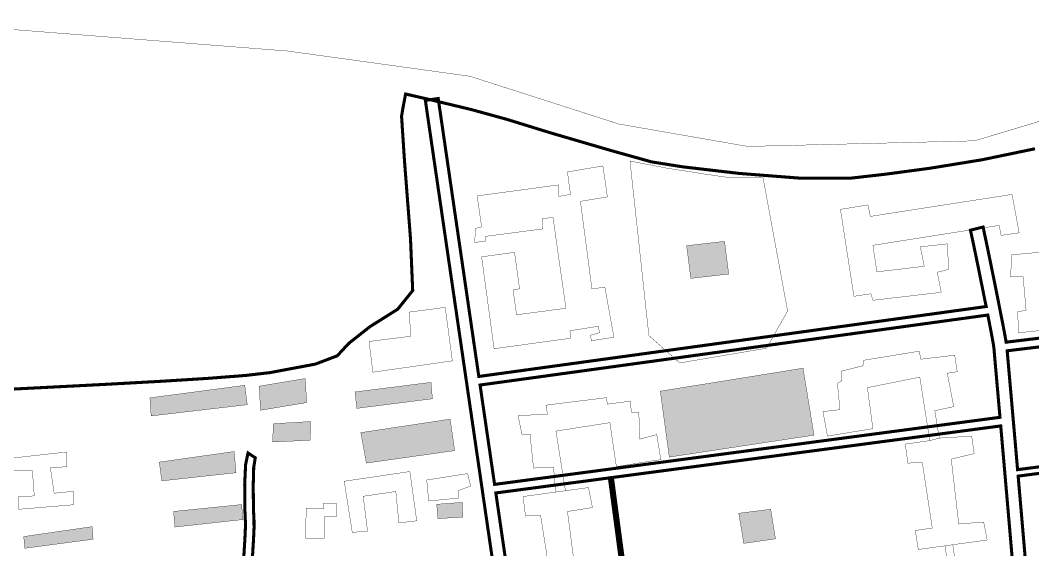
# Model space of a CAD drawing. Extents: x -14.6 to 30.8, y -26 to 29.
# Drawn here: x 1.25 to 10.45, y 5.72 to 10.52 of the extents above; entities that cross this region are included whole.
import ezdxf

# ---------------------------------------------------------------- set-up
doc = ezdxf.new("R2010")
doc.units = 0
doc.header["$LTSCALE"] = 0.000394
doc.linetypes.add('DASHED', pattern=[3e-06, 2e-06, -1e-06])
for name, color, linetype in [('CW_1001', 7, 'CONTINUOUS'), ('CW_1002', 7, 'CONTINUOUS'), ('CW_2001', 7, 'CONTINUOUS'), ('CW_2002', 7, 'CONTINUOUS'), ('CW_2003', 7, 'CONTINUOUS'), ('CW_2004', 7, 'CONTINUOUS'), ('CW_2006', 7, 'CONTINUOUS'), ('CW_2007', 7, 'CONTINUOUS')]:
    doc.layers.add(name, color=color, linetype=linetype)

msp = doc.modelspace()

# ---------------------------------------------------------------- linework, layer by layer
at = {"layer": 'CW_1001', "color": 1, "linetype": 'DASHED', "const_width": 0.02778}
msp.add_lwpolyline([(0.947121, 7.162816), (1.495574, 7.190412), (2.030547, 7.217924), (2.525993, 7.245188), (2.955865, 7.272037), (3.294117, 7.298305), (3.514701, 7.323827), (3.927714, 7.401182), (4.126042, 7.476492), (4.232362, 7.59065), (4.423534, 7.74127), (4.676045, 7.900069), (4.812012, 8.069091), (4.791906, 8.542761), (4.737042, 9.251562), (4.710803, 9.651626), (4.724434, 9.732729), (4.740109, 9.815877), (4.747606, 9.854043), (4.945253, 9.808721), (5.347361, 9.712283), (5.667685, 9.624024), (6.057867, 9.503391), (6.617752, 9.339822), (6.983398, 9.237591), (7.266609, 9.192593), (7.779266, 9.132932), (8.347127, 9.088797), (8.795953, 9.090378), (9.094638, 9.124157), (9.510888, 9.17966), (9.987455, 9.257142), (10.467088, 9.35686)], dxfattribs=at)
at = {"layer": 'CW_1002', "color": 1, "linetype": 'CONTINUOUS', "const_width": 0.007874}
for points in [[(5.575099, 5.362637), (5.512174, 5.793361), (5.441206, 6.279016), (5.365143, 6.799445), (5.286934, 7.334492), (5.209527, 7.864001), (5.135871, 8.367815), (5.068915, 8.825778), (5.011606, 9.217733), (4.966894, 9.523523), (4.937728, 9.722992), (4.927055, 9.795984), (5.04378, 9.813055), (5.058567, 9.711921), (5.098604, 9.438122), (5.158968, 9.025291), (5.234739, 8.507056), (5.320998, 7.917048), (5.412823, 7.288898), (10.023394, 7.924098), (9.963094, 8.224122), (9.909742, 8.483563), (9.880902, 8.617524), (9.995319, 8.64613), (10.033158, 8.469059), (10.101071, 8.136706), (10.169453, 7.79211), (10.179415, 7.740272), (10.188893, 7.689971), (10.197748, 7.641846), (10.200476, 7.626703), (10.202932, 7.612843), (10.205098, 7.600327), (10.523934, 7.638671)], [(10.533962, 7.56065), (10.214465, 7.52222), (10.232094, 7.321248), (10.253781, 7.074289), (10.280136, 6.773596), (10.309051, 6.442539), (12.330228, 6.70711)], [(3.280575, 5.70835), (3.286993, 5.813188), (3.291544, 5.911322), (3.291335, 5.979929), (3.291311, 5.98024), (3.290495, 5.993101), (3.289582, 6.011457), (3.288606, 6.034858), (3.287717, 6.059956), (3.286867, 6.088572), (3.286091, 6.120283), (3.285185, 6.308269), (3.293347, 6.488145), (3.315654, 6.593858), (3.381165, 6.550488), (3.367062, 6.461377), (3.362769, 6.297274), (3.364524, 6.121819), (3.365273, 6.091539), (3.366125, 6.063296), (3.367039, 6.03763), (3.367909, 6.017318), (3.368824, 5.999964), (3.369744, 5.986083), (3.369768, 5.985772), (3.370181, 5.912794), (3.365584, 5.811144), (3.359008, 5.703429)]]:
    msp.add_lwpolyline(points, dxfattribs=at)
for points in [[(5.424177, 7.211201), (5.556079, 6.308661), (10.148961, 6.918039), (10.136201, 7.063481), (10.124607, 7.195486), (10.114449, 7.311098), (10.10416, 7.428282), (10.097054, 7.509404), (10.093587, 7.549535), (10.093587, 7.549594), (10.093563, 7.549591), (10.091622, 7.564526), (10.087681, 7.588677), (10.081945, 7.621083), (10.074857, 7.659302), (10.065326, 7.709419), (10.05365, 7.769961), (10.048811, 7.794866), (10.0438, 7.820551), (10.03863, 7.846937)], [(6.626669, 6.371539), (6.787311, 5.172213), (7.252914, 5.236503), (7.606561, 5.282755), (7.788091, 5.301783), (7.788701, 5.301803), (7.788701, 5.301807), (7.828008, 5.304468), (7.892335, 5.31046), (7.979016, 5.319441), (8.084105, 5.330956), (8.207512, 5.34496), (8.346441, 5.361094), (8.888759, 5.426147), (9.459729, 5.49676), (9.953278, 5.559329), (10.263335, 5.600252), (10.229822, 5.990464), (10.192516, 6.419968), (10.155819, 6.839783)], [(12.307717, 6.644803), (10.314165, 6.38385), (10.341355, 6.070584), (10.366936, 5.773487), (10.38922, 5.511276), (10.476396, 5.515729), (10.561104, 5.523272), (10.606618, 5.534358), (10.604504, 5.555371), (10.599607, 5.603736), (10.59315, 5.667681), (10.583593, 5.785387), (10.589754, 5.884267), (10.628232, 5.936728), (10.628303, 5.936752), (10.628457, 5.936906), (10.688426, 5.947757), (10.816495, 5.966105), (10.995205, 5.990445), (11.472823, 6.056104), (11.9143, 6.1228), (12.123315, 6.169874), (12.160127, 6.248814), (12.225406, 6.419393)], [(6.75989, 5.168366), (6.59922, 6.367898), (5.567429, 6.231), (5.634651, 5.770911), (5.694287, 5.362604), (5.743756, 5.023772), (6.074761, 5.071213), (6.419242, 5.12029)]]:
    msp.add_lwpolyline(points, close=True, dxfattribs=at)
at = {"layer": 'CW_2001', "color": 1, "linetype": 'CONTINUOUS', "const_width": 0.003}
for points in [[(2.424, 7.094961), (2.435339, 6.930551), (3.308409, 7.032598), (3.285732, 7.208346)], [(2.509039, 6.511024), (2.531717, 6.340945), (3.206362, 6.414646), (3.189354, 6.607402)], [(2.639433, 6.06315), (3.257386, 6.125512), (3.268724, 5.989449), (2.650772, 5.921417)], [(1.277575, 5.835146), (1.285752, 5.728843), (1.907217, 5.810614), (1.899039, 5.925094)]]:
    msp.add_lwpolyline(points, close=True, dxfattribs=at)
at = {"layer": 'CW_2001', "color": 1, "linetype": 'CONTINUOUS'}
for points in [[(2.424, 7.094961), (2.435339, 6.930551), (3.285732, 7.208346), (3.308409, 7.032598)], [(2.509039, 6.511024), (2.531717, 6.340945), (3.189354, 6.607402), (3.206362, 6.414646)], [(2.639433, 6.06315), (3.257386, 6.125512), (2.650772, 5.921417), (3.268724, 5.989449)], [(1.277575, 5.835146), (1.285752, 5.728843), (1.899039, 5.925094), (1.907217, 5.810614)]]:
    msp.add_solid(points, dxfattribs=at)
at = {"layer": 'CW_2002', "color": 1, "linetype": 'CONTINUOUS', "const_width": 0.003}
msp.add_lwpolyline([(-4.474689, 10.881244), (3.677752, 10.244335), (5.333717, 10.015047), (6.683965, 9.581949), (7.855878, 9.378138), (8.900409, 9.403614), (9.919465, 9.429091), (10.683756, 9.658378), (11.116854, 9.862189), (11.397094, 10.193382), (11.881146, 10.473622), (12.543531, 10.677433)], dxfattribs=at)
at = {"layer": 'CW_2003', "color": 1, "linetype": 'CONTINUOUS', "const_width": 0.003}
for points in [[(5.397496, 8.92874), (6.136772, 9.02852), (6.141307, 8.924205), (6.245622, 8.942346), (6.218409, 9.146441), (6.540425, 9.200866), (6.581244, 8.919669), (6.336331, 8.87885), (6.440646, 8.08515), (6.558567, 8.098756), (6.640205, 7.645213), (6.43611, 7.613465), (6.427039, 7.663354), (6.508677, 7.686031), (6.499606, 7.744992), (6.241087, 7.704173), (6.245622, 7.636142), (5.551701, 7.540898), (5.438315, 8.375417), (5.737654, 8.416236), (5.783008, 8.08515), (5.724047, 8.076079), (5.755795, 7.849307), (6.204803, 7.908268), (6.086882, 8.733717), (5.987102, 8.72011), (5.996173, 8.629402), (5.474598, 8.56137), (5.470063, 8.516016), (5.374819, 8.506945), (5.38389, 8.633937), (5.438315, 8.647543)], [(8.699291, 8.806283), (8.94874, 8.847102), (8.971417, 8.742787), (10.25948, 8.942346), (10.322976, 8.593118), (10.159701, 8.570441), (10.141559, 8.66115), (8.994094, 8.479732), (9.030378, 8.239354), (9.461244, 8.289244), (9.424961, 8.466126), (9.669874, 8.493339), (9.68348, 8.262031), (9.579165, 8.234819), (9.615449, 8.053402), (8.994094, 7.980835), (8.975953, 8.039795), (8.821748, 8.017118)], [(10.254945, 8.393559), (10.504394, 8.416236), (10.586031, 7.713244), (10.318441, 7.686031), (10.30937, 7.87652), (10.386472, 7.890126), (10.35926, 8.194), (10.245874, 8.194)], [(8.540551, 6.969433), (8.694756, 6.987575), (8.672079, 7.227953), (8.712898, 7.25063), (8.708362, 7.336803), (8.903386, 7.386693), (8.912457, 7.436583), (9.41589, 7.51822), (9.429496, 7.445654), (9.737906, 7.481937), (9.760583, 7.332268), (9.669874, 7.318661), (9.728835, 7.014787), (9.556488, 6.978504), (9.597307, 6.729055), (9.511134, 6.706378), (9.420425, 7.282378), (8.944205, 7.187134), (8.994094, 6.815228), (8.58137, 6.747197)], [(7.062, 7.155386), (8.359134, 7.364016), (8.458913, 6.756268), (7.143638, 6.556709)], [(6.023386, 7.028394), (6.572173, 7.096425), (6.581244, 7.037465), (6.789874, 7.064677), (6.798945, 6.964898), (6.866976, 6.960362), (6.876047, 6.719984), (7.030252, 6.760803), (7.066535, 6.534031), (6.662882, 6.470535), (6.603921, 6.869654), (6.114094, 6.792551), (6.199854, 6.251323), (6.111827, 6.239228), (6.091417, 6.466), (5.91, 6.456929), (5.878252, 6.765339), (5.805685, 6.760803), (5.769402, 6.93315), (6.036992, 6.946756)], [(4.34074, 6.778945), (5.152583, 6.901402), (5.193402, 6.615669), (4.39063, 6.502283)], [(9.288898, 6.67463), (9.511134, 6.706378), (9.597307, 6.729055), (9.89211, 6.747197), (9.914787, 6.588457), (9.706157, 6.538567), (9.774189, 5.948961), (10.000961, 5.967102), (10.032709, 5.803827), (9.406819, 5.717654), (9.379606, 5.89), (9.533811, 5.912677), (9.443102, 6.506819), (9.311575, 6.502283)], [(4.939417, 6.348079), (5.311323, 6.407039), (5.338535, 6.293654), (5.229685, 6.252835), (5.229685, 6.184803), (4.957559, 6.157591)], [(5.941748, 5.241433), (6.245622, 5.277717), (6.295512, 5.295858), (6.558567, 5.327606), (6.526819, 5.490882), (6.295512, 5.47274), (6.218409, 6.062346), (6.445181, 6.09863), (6.408898, 6.280047), (5.814756, 6.198409), (5.837433, 6.021528), (5.973496, 6.030598), (6.06874, 5.431921), (5.91, 5.418315)], [(9.65085, 5.751256), (9.719764, 5.76074), (9.769654, 5.436457), (10.019102, 5.468205), (10.091669, 4.824173), (10.005496, 4.819638), (9.99189, 4.760677), (9.701622, 4.710787), (9.678945, 4.874063), (9.093874, 4.783354), (9.098409, 4.63822), (8.894315, 4.606472), (8.880709, 4.869528), (8.712898, 4.860457), (8.694756, 4.923953), (8.867102, 4.94663), (8.862567, 5.019197), (9.724299, 5.15526)]]:
    msp.add_lwpolyline(points, close=True, dxfattribs=at)
at = {"layer": 'CW_2003', "color": 1, "linetype": 'CONTINUOUS'}
for points in [[(7.062, 7.155386), (8.359134, 7.364016), (7.143638, 6.556709), (8.458913, 6.756268)], [(4.34074, 6.778945), (5.152583, 6.901402), (4.39063, 6.502283), (5.193402, 6.615669)]]:
    msp.add_solid(points, dxfattribs=at)
at = {"layer": 'CW_2004', "color": 1, "linetype": 'CONTINUOUS', "const_width": 0.003}
msp.add_lwpolyline([(6.786591, 9.245335), (7.11763, 9.181673), (7.442303, 9.130744), (7.703315, 9.092547), (7.996157, 9.092547), (8.218972, 7.88298), (8.027988, 7.545575), (7.238587, 7.411886), (6.958476, 7.660165)], close=True, dxfattribs=at)
at = {"layer": 'CW_2006', "color": 1, "linetype": 'CONTINUOUS', "const_width": 0.003}
for points in [[(7.301469, 8.47661), (7.645898, 8.515799), (7.683642, 8.219169), (7.339209, 8.17998)], [(4.415567, 7.606906), (4.793898, 7.654197), (4.781, 7.873457), (5.10774, 7.916449), (5.172228, 7.430638), (4.449961, 7.327457)], [(3.416685, 7.200394), (3.835079, 7.270126), (3.848154, 7.052213), (3.42976, 6.98248)], [(4.287665, 7.148417), (4.304217, 6.999457), (4.991091, 7.08635), (4.978677, 7.235311)], [(3.545858, 6.85978), (3.539327, 6.694315), (3.881142, 6.709555), (3.883319, 6.879374)], [(1.17928, 6.548445), (1.17928, 6.433055), (1.35563, 6.433055), (1.373047, 6.204453), (1.227177, 6.195744), (1.229354, 6.082531), (1.730102, 6.123898), (1.725748, 6.245819), (1.553752, 6.228402), (1.518917, 6.463535), (1.666965, 6.46789), (1.664787, 6.602874)], [(4.18948, 6.337102), (4.262969, 5.872398), (4.401299, 5.885366), (4.362394, 6.200933), (4.658508, 6.244161), (4.686606, 5.958854), (4.848713, 5.978307), (4.786031, 6.42572)], [(3.843024, 6.091736), (3.840854, 5.818406), (4.00789, 5.816236), (4.00789, 6.013642), (4.116354, 6.013642), (4.116354, 6.139461), (4.001382, 6.137291), (4.001382, 6.087398)], [(5.030417, 6.128181), (5.263425, 6.145441), (5.26774, 6.011677), (5.041205, 5.998732)], [(7.775402, 6.046291), (8.065598, 6.082835), (8.108591, 5.814134), (7.820543, 5.773291)]]:
    msp.add_lwpolyline(points, close=True, dxfattribs=at)
at = {"layer": 'CW_2006', "color": 4, "linetype": 'CONTINUOUS'}
for points in [[(7.301469, 8.47661), (7.645898, 8.515799), (7.339209, 8.17998), (7.683642, 8.219169)], [(3.416685, 7.200394), (3.835079, 7.270126), (3.42976, 6.98248), (3.848154, 7.052213)], [(4.287665, 7.148417), (4.304217, 6.999457), (4.978677, 7.235311), (4.991091, 7.08635)], [(3.545858, 6.85978), (3.539327, 6.694315), (3.883319, 6.879374), (3.881142, 6.709555)], [(5.030417, 6.128181), (5.263425, 6.145441), (5.041205, 5.998732), (5.26774, 6.011677)], [(7.775402, 6.046291), (8.065598, 6.082835), (7.820543, 5.773291), (8.108591, 5.814134)]]:
    msp.add_solid(points, dxfattribs=at)
at = {"layer": 'CW_2007', "color": 2, "linetype": 'CONTINUOUS', "const_width": 0.02778}
for points in [[(5.575099, 5.362637), (5.512174, 5.793361), (5.441206, 6.279016), (5.365143, 6.799445), (5.286934, 7.334492), (5.209527, 7.864001), (5.135871, 8.367815), (5.068915, 8.825778), (5.011606, 9.217733), (4.966894, 9.523523), (4.937728, 9.722992), (4.927055, 9.795984), (5.04378, 9.813055), (5.058567, 9.711921), (5.098604, 9.438122), (5.158968, 9.025291), (5.234739, 8.507056), (5.320998, 7.917048), (5.412823, 7.288898), (10.023394, 7.924098), (9.963094, 8.224122), (9.909742, 8.483563), (9.880902, 8.617524), (9.995319, 8.64613), (10.033158, 8.469059), (10.101071, 8.136706), (10.169453, 7.79211), (10.179415, 7.740272), (10.188893, 7.689971), (10.197748, 7.641846), (10.200476, 7.626703), (10.202932, 7.612843), (10.205098, 7.600327), (10.523934, 7.638671)], [(10.533962, 7.56065), (10.214465, 7.52222), (10.232094, 7.321248), (10.253781, 7.074289), (10.280136, 6.773596), (10.309051, 6.442539), (12.330228, 6.70711)], [(3.277049, 5.651975), (3.280575, 5.70835), (3.286993, 5.813188), (3.291544, 5.911322), (3.291335, 5.979929), (3.291311, 5.98024), (3.290495, 5.993101), (3.289582, 6.011457), (3.288606, 6.034858), (3.287717, 6.059956), (3.286867, 6.088572), (3.286091, 6.120283), (3.285185, 6.308269), (3.293347, 6.488145), (3.315654, 6.593858), (3.381165, 6.550488), (3.367062, 6.461377), (3.362769, 6.297274), (3.364524, 6.121819), (3.365273, 6.091539), (3.366125, 6.063296), (3.367039, 6.03763), (3.367909, 6.017318), (3.368824, 5.999964), (3.369744, 5.986083), (3.369768, 5.985772), (3.370181, 5.912794), (3.365584, 5.811144), (3.359008, 5.703429), (3.35548, 5.647196)]]:
    msp.add_lwpolyline(points, dxfattribs=at)
for points in [[(5.424177, 7.211201), (5.556079, 6.308661), (10.148961, 6.918039), (10.136201, 7.063481), (10.124607, 7.195486), (10.114449, 7.311098), (10.10416, 7.428282), (10.097054, 7.509404), (10.093587, 7.549535), (10.093587, 7.549594), (10.093563, 7.549591), (10.091622, 7.564526), (10.087681, 7.588677), (10.081945, 7.621083), (10.074857, 7.659302), (10.065326, 7.709419), (10.05365, 7.769961), (10.048811, 7.794866), (10.0438, 7.820551), (10.03863, 7.846937)], [(6.626669, 6.371539), (6.787311, 5.172213), (7.252914, 5.236503), (7.606561, 5.282755), (7.788091, 5.301783), (7.788701, 5.301803), (7.788701, 5.301807), (7.828008, 5.304468), (7.892335, 5.31046), (7.979016, 5.319441), (8.084105, 5.330956), (8.207512, 5.34496), (8.346441, 5.361094), (8.888759, 5.426147), (9.459729, 5.49676), (9.953278, 5.559329), (10.263335, 5.600252), (10.229822, 5.990464), (10.192516, 6.419968), (10.155819, 6.839783)], [(12.307717, 6.644803), (10.314165, 6.38385), (10.341355, 6.070584), (10.366936, 5.773487), (10.38922, 5.511276), (10.476396, 5.515729), (10.561104, 5.523272), (10.606618, 5.534358), (10.604504, 5.555371), (10.599607, 5.603736), (10.59315, 5.667681), (10.583593, 5.785387), (10.589754, 5.884267), (10.628232, 5.936728), (10.628303, 5.936752), (10.628457, 5.936906), (10.688426, 5.947757), (10.816495, 5.966105), (10.995205, 5.990445), (11.472823, 6.056104), (11.9143, 6.1228), (12.123315, 6.169874), (12.160127, 6.248814), (12.225406, 6.419393)], [(6.75989, 5.168366), (6.59922, 6.367898), (5.567429, 6.231), (5.634651, 5.770911), (5.694287, 5.362604), (5.743756, 5.023772), (6.074761, 5.071213), (6.419242, 5.12029)]]:
    msp.add_lwpolyline(points, close=True, dxfattribs=at)

doc.saveas('drawing.dxf')
